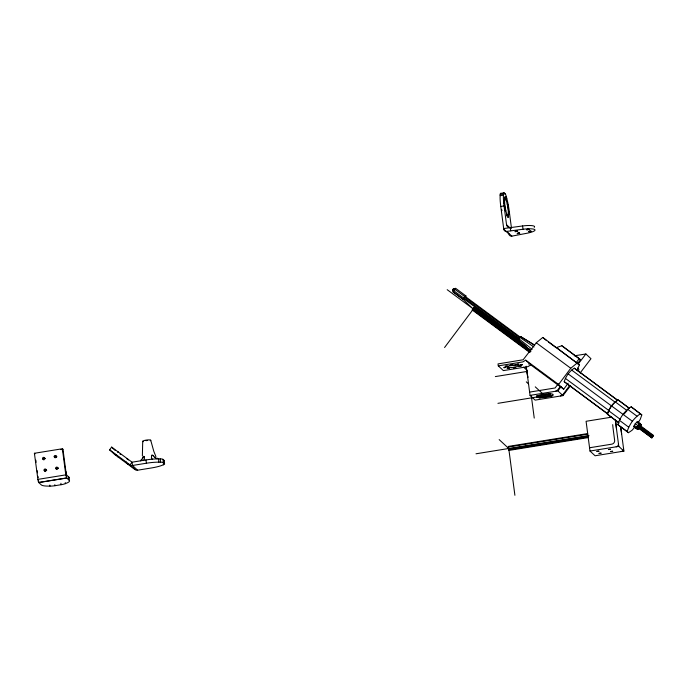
<?xml version="1.0" encoding="UTF-8"?>
<svg xmlns="http://www.w3.org/2000/svg" width="688" height="688" viewBox="0 0 688 688"><rect width="100%" height="100%" fill="white"/><g stroke="black" fill="none" stroke-linecap="round" stroke-linejoin="round"><path stroke-width="1.03" d="M516.129 231.211L517.307 231.03M518.253 233.155L519.431 233M529.855 231.374L531.446 231.443L528.797 231.839L529.872 231.134L529.063 231.357M151.566 456.178L151.566 456.127A6.545 4.979 15.9 0 1 151.627 455.774L151.962 454.992L152.676 455.181A2.227 1.514 43.2 0 1 152.874 455.37M508.871 233.946L503.771 229.216L500.778 206.46A16.865 2.563 80.8 0 1 500.133 195.659L500.202 194.472A6.742 1.023 80.8 0 1 500.795 193.337L504.089 192.803L505.207 193.835A6.742 1.023 80.8 0 1 506.308 196.544L506.755 198.23A16.865 2.563 80.8 0 1 509.163 210.657L511.502 228.425M510.186 228.115L506.549 224.735L504.072 205.927A16.865 2.563 80.8 0 1 503.418 195.125L503.496 193.939A6.742 1.023 80.8 0 1 504.089 192.803M527.739 229.405L529.33 229.457L527.111 229.938L526.621 229.801L527.756 229.19L526.939 229.388M142.373 455.912L142.717 441.309M503.797 201.3C504.089 205.953 502.954 199.21 504.201 203.777M504.399 208.421L505.087 210.511M501.801 210.648L501.707 209.53M507.993 205.196C508.303 209.883 507.168 203.141 508.398 207.673M508.595 212.317L508.888 214.106L508.931 211.921L509.266 214.398L508.681 212.351M505.147 210.459L504.734 208.025L504.476 208.438M636.95 428.564L637.011 427.145L639.092 424.367L639.995 423.756L641.328 424.797L640.949 425.898L639.943 425.158M653.6 435.53L651.846 437.878L638.679 428.151L639.204 426.637L640.27 425.648L653.428 435.366L651.846 437.878M564.203 381.659C565.863 376.233 569.475 371.202 574.308 368.175L617.738 400.261C612.905 403.288 609.301 408.319 607.642 413.755L564.203 381.659L607.762 414.03M618.572 422.664L607.298 414.133C609.069 408.38 612.888 403.039 618.013 399.831L629.107 408.027M634.31 427.704L632.048 430.284L628.462 432.718L617.807 424.599C620.008 417.435 624.764 410.779 631.145 406.789L641.801 414.898L640.296 419.267L638.163 422.621M628.462 432.718L627.172 431.522C629.374 424.358 634.13 417.702 640.519 413.712M637.767 428.194L636.735 428.891L633.751 426.62L635.265 423.67L637.595 421.486L640.58 423.765L640.141 425.021M636.735 428.891L636.804 427.291L637.879 425.597L640.21 423.421L640.58 423.765M641.001 424.496L638.954 426.405L637.948 429.303L638.86 428.684L637.862 427.936M526.965 347.397L473.783 308.104C471.091 313.926 473.611 306.315 474.109 308.473M508.449 207.647L508.062 205.205M142.872 457.812L142.115 459.481M454.218 288.848L453.168 289.467L453.667 290.121C452.05 291.299 454.931 287.524 454.123 289.502M463.531 298.549L465.148 296.399L520.377 337.232L519.56 337.559L518.761 339.39L463.531 298.549L464.34 298.239M520.575 337.309L520.524 336.466L518.107 339.709L522.123 343.26M453.108 290.327L453.229 289.063L454.355 288.977M464.288 298.652L463.291 299.469L452.962 291.781L454.596 289.089L455.594 288.272L465.922 295.96L465.372 297.207M463.291 299.469L463.514 297.93L465.595 295.659L465.922 295.96M577.034 370.282L579.382 364.889L542.789 337.447L536.27 342.779L523.164 359.764L498.026 363.909L498.284 365.878L503.384 370.608L527.937 366.635L530.792 364.889L563.704 389.21L568.176 383.233M143.285 456.918L143.835 456.282L144.231 456.97M517.273 231.116L516.335 231.374M519.431 233.051L517.127 233.688L519.81 233.335L517.428 233.327L518.236 232.983M452.902 290.491L454.312 288.599C456.806 289.605 451.681 291.368 453.607 291.007M473.989 307.639L474.522 308.095L472.776 310.434L472.243 309.978L473.989 307.639L526.311 346.296M504.244 203.768L503.831 201.283M518.95 365.586L516.774 366.67L512.242 367.478A5.788 1.092 -7.5 0 1 509.584 367.607A5.994 1.135 -7.5 0 1 507.778 367.401A5.917 1.118 -7.5 0 1 507.271 366.928A5.994 1.135 -7.5 0 1 508.148 366.265A5.788 1.092 -7.5 0 1 510.255 365.638L518.434 365.104A5.917 1.118 -7.5 0 1 518.967 365.595M109.624 449.814L111.645 447.114L132.053 462.198L145.968 459.945A16.865 3.191 -7.5 0 1 158.489 458.87L160.192 458.887A6.742 1.273 -7.5 0 1 162.961 459.36L164.079 460.392L164.518 463.678A6.742 1.273 -7.5 0 1 163.434 464.778L162.256 465.251A16.865 3.191 -7.5 0 1 151.498 467.952L137.583 470.205A3.371 3.268 -47.1 0 1 135.132 469.62L114.724 454.544L109.624 449.814L130.032 464.89L135.132 469.62M444.577 347.5L472.742 309.892M558.166 383.895L555.113 387.972L529.605 392.1M563.704 389.21L558.604 384.472L570.756 368.252L577.275 362.929M576.424 362.378L579.253 358.603L561.872 345.763L556.411 347.595L577.619 363.496L580.448 359.712L579.253 358.603M560.187 386.656L557.744 389.915L555.551 391.257M569.561 385.684L562.844 394.645L560.643 395.987M526.286 366.85L530.044 395.385L557.873 390.879L561.055 386.682M578.238 364.038L585.884 353.967L590.975 358.697L580.156 372.956M530.044 395.385L535.135 400.115L562.973 395.609L570.61 385.547M558.604 384.472L525.701 360.159L522.846 361.905L498.284 365.878M624.059 414.047L627.078 410.616L615.132 401.792M528.788 364.167L529.218 363.728M453.246 290.456L453.168 289.467M638.679 428.151L640.27 425.648M515.269 365.672L514.254 365.483M38.562 480.938L38.786 482.572L66.753 478.048L62.969 449.316L62.367 448.757L34.4 453.28L38.107 480.903L38.614 482.417L41.314 484.928A16.865 3.191 -7.5 0 0 48.263 486.115L49.966 486.124A6.742 1.273 -7.5 0 0 54.971 485.702L61.103 484.705A6.742 1.273 -7.5 0 0 65.412 483.63L66.59 483.148A16.865 3.191 -7.5 0 0 69.29 480.405L68.86 477.119L66.925 475.322A3.371 0.516 80.8 0 1 65.893 471.478M517.806 364.262L511.975 365.509A5.788 1.092 -7.5 0 1 509.326 365.638M146.011 440.664L147.619 440.483M526.956 229.482L528.952 229.19L527.748 229.13M516.12 231.048L515.286 231.297L517.694 231.34L514.994 231.701L516.301 231.263M529.055 231.443L531.076 231.159L529.872 231.099M500.202 194.472L503.496 193.939M503.969 194.042L505.207 193.835M500.133 195.659L503.418 195.125M505.276 196.716L506.308 196.544M505.112 198.497L506.755 198.23M500.778 206.46L504.072 205.927M503.685 228.554L522.579 225.956A12.083 2.288 -7.5 0 1 534.258 227.332M503.771 229.216A2.7 2.614 -47.1 0 0 506.755 231.409L523.009 229.242L522.579 225.956M508.914 234.178A2.7 2.614 -47.1 0 0 511.846 236.147L527.257 233.189A12.083 2.288 -7.5 0 0 534.843 229.646A12.083 2.288 -7.5 0 0 523.009 229.25M574.299 355.842L585.884 353.967M495.343 376.585L527.017 371.451M60.897 449.651L62.969 449.316M497.931 403.331L550.589 394.766M37.84 479.39L65.807 474.866L62.367 448.757M164.518 463.678L163.4 462.646A6.742 1.273 -7.5 0 0 160.622 462.164L158.919 462.155A16.865 3.191 -7.5 0 0 146.406 463.222L132.483 465.475A3.371 3.268 -47.1 0 1 130.032 464.89L132.053 462.198L132.483 465.475L137.583 470.205M38.666 482.469L66.633 477.936L69.29 480.405M611.795 417.126L586.081 421.288L589.994 451.044L595.094 455.774L623.896 451.113L620.671 426.672M587.655 433.578L508.329 446.417L508.475 448.851L509.094 450.391L588.421 437.551M587.672 434.257L508.458 447.08L508.871 448.103M476.01 453.788L508.742 448.49L514.899 495.291M588.825 435.71L508.552 448.705L508.965 449.728L588.188 436.906M508.475 448.851L588.859 435.839M589.564 447.759L611.787 444.164A3.371 3.268 -47.1 0 0 614.642 440.346L613.249 429.742A16.865 2.563 80.8 0 1 612.707 424.616M589.994 451.044L618.796 446.383L623.896 451.113M507.985 366.437L507.288 366.455M453.229 289.063L453.796 289.192M520.524 336.466L534.705 345.144M520.825 336.75L533.518 344.568M519.603 337.223L533.931 346.967M580.448 359.712L561.872 345.763M546.625 340.68L542.789 337.447M548.353 341.953L556.11 347.689M577.662 363.608L579.382 364.889M641.801 414.898L631.145 406.789M629.288 408.354L618.013 399.831M617.016 399.909L574.308 368.175M627.559 409.222L636.925 416.145M536.27 342.779L570.756 368.252M571.59 370.015L615.02 402.11M641.328 424.797L639.995 423.756M636.563 422.191L639.178 424.118M639.092 424.367L640.098 425.107M454.596 289.089L464.598 296.476M639.797 425.967L652.964 435.685M464.538 296.898L519.56 337.559M611.503 405.911L632.41 421.28M568.168 373.902L611.598 405.997M453.495 289.433L454.2 289.949M635.265 423.67L638.954 426.405M639.204 426.637L652.362 436.364M463.867 297.801L518.89 338.453M453.504 290.542L463.514 297.93M638.713 427.411L651.871 437.138M641.629 429.647L644.914 432.081M649.025 435.117L652.319 437.551M638.516 427.996L651.674 437.714M637.011 427.145L638.008 427.893M634.19 425.365L636.804 427.291M452.962 291.781L462.964 299.168M474.522 308.095L519.982 341.687M636.624 428.254L637.948 429.303M528.685 348.67L530.396 349.934M633.751 426.62L636.366 428.547M473 308.714L530.474 351.181M447.191 289.691L473.378 309.032L463.815 300.149M472.622 309.66L530.095 352.127M565.338 378.357L608.777 410.452M608.51 410.624L620.456 419.456M472.243 309.978L529.717 352.437M619.312 420.23L628.677 427.153M607.298 414.133L619.243 422.965M617.807 424.599L627.172 431.522M120.572 454.424L120.065 453.985L120.675 454.441M127.641 463.772C130.066 465.681 125.44 462.104 127.633 463.832M118.241 452.231L117.502 451.698L118.319 452.291M125.526 461.803C127.968 463.712 123.29 460.126 125.594 461.923M518.606 338.565L532.168 349.315M518.107 339.709L531.067 351.147M525.856 346.554L529.579 349.831M506.755 231.409L511.846 236.147M577.499 368.046L578.617 369.086A6.742 1.625 -53.5 0 1 578.281 371.451M525.701 360.159L530.792 364.889M557.873 390.879L562.973 395.609M523.663 367.186L527.343 370.6M535.264 386.854L545.876 396.675M526.294 381.857L528.461 383.87M499.17 439.606L508.742 448.49M111.645 447.114L115.283 450.494M56.218 456.333L56.82 456.892M54.214 456.66L54.808 457.219M57.749 467.943L58.351 468.502M55.737 468.27L56.339 468.82M44.582 458.217L45.184 458.776M42.579 458.543L43.181 459.102M34.4 453.28L35.002 453.839M46.113 469.827L46.715 470.386M44.109 470.153L44.703 470.704M66.633 477.936L65.807 474.866M154.714 457.443L153.553 456.084A8.11 3.13 45.5 0 0 153.286 455.92M501.715 210.674L501.432 209.479M453.022 289.338L453.332 289.811M155.918 456.574L153.777 451.259L150.724 440.225M151.609 457.142L151.566 456.591A8.944 6.828 -4.2 0 1 151.489 456.187M615.296 419.818L618.796 446.383M510.702 230.772L510.272 227.487A3.371 3.268 -47.1 0 1 506.549 224.735M531.299 395.746L534.241 418.089M162.961 459.36L163.4 462.646M163.305 463.755L163.434 464.778M160.192 458.887L160.622 462.164M158.489 458.87L158.919 462.155M145.968 459.945L146.406 463.222M65.274 482.598L65.412 483.63M60.914 483.268L61.103 484.705M54.834 484.67L54.971 485.702M49.828 485.1L49.966 486.124M35.836 460.177L36.111 462.284M37.221 470.73L37.505 472.845M509 448.765L509.094 450.391M144.317 457.761L144.308 458.328A7.482 5.513 8.7 0 1 143.431 460.633M616.534 429.209A16.865 2.563 80.8 0 1 615.837 420.531M620.576 427.446A16.865 2.563 80.8 0 1 621.634 433.939M618.452 443.751A2.7 2.614 -47.1 0 1 616.164 446.804M623.543 448.49A2.7 2.614 -47.1 0 1 621.264 451.543M164.079 460.392A6.742 1.273 -7.5 0 1 163.761 461.123M143.551 441.67A4.051 0.765 -7.5 0 1 143.861 440.621A4.051 0.765 -7.5 0 1 149.124 439.873A4.051 0.765 -7.5 0 1 150.251 440.724M144.42 457.322A8.944 6.656 -20.4 0 1 144.489 457.726M144.368 456.892A6.545 4.481 -40.5 0 1 144.454 457.228M142.932 457.322A4.326 1.797 -67.8 0 1 143.181 456.798M142.777 457.761A8.11 1.367 -66.6 0 1 142.889 457.494M141.522 459.154A8.342 5.298 -70.3 0 1 140.619 460.865M156.554 458.733A8.342 3.81 56.1 0 1 154.903 457.073M152.788 455.465A4.326 2.46 43.6 0 1 153.14 455.826M152.358 459.292A7.482 5.065 -42.3 0 1 151.394 457.357M157.569 458.741A8.867 3.939 44.5 0 1 156.95 458.019M68.86 477.119A16.865 3.191 -7.5 0 1 68.559 478.564M54.859 457.296A4.051 0.765 -7.5 0 1 56.115 457.511M45.752 471.555A1.032 0.998 -47.1 0 1 44.763 470.222A1.032 0.998 -47.1 0 1 46.406 469.792M43.937 459.928A1.032 0.998 -47.1 0 1 43.378 458.346A1.032 0.998 -47.1 0 1 45.064 458.414M55.195 457.873A1.032 0.998 -47.1 0 1 55.195 456.273A1.032 0.998 -47.1 0 1 56.743 456.617M56.812 469.543A1.032 0.998 -47.1 0 1 56.571 468.029A1.032 0.998 -47.1 0 1 58.11 467.978M38.184 477.575A3.371 0.516 80.8 0 1 37.96 476.302M504.596 201.894A5.65 0.86 80.8 0 1 504.201 200.518A10.458 1.591 80.8 0 0 505.594 211.078A5.564 0.843 80.8 0 1 505.697 210.098M506.772 215.378A10.458 1.591 80.8 0 0 508.57 216.978A6.089 0.929 80.8 0 1 508.174 215.086M504.416 197.516A10.458 1.591 80.8 0 1 506.239 199.271A6.192 0.937 80.8 0 0 506.291 200.604M506.703 213.796A6.123 0.929 80.8 0 1 506.764 215.232M508.337 212.472A5.384 0.817 80.8 0 1 508.767 213.916A10.458 1.591 80.8 0 0 507.409 203.614A5.478 0.834 80.8 0 1 507.305 204.491M504.459 197.697A6.218 0.946 80.8 0 1 504.751 199.107M528.1 377.316A8.6 1.307 80.8 0 1 526.217 366.231M507.305 366.042L505.155 366.351L507.305 366.042M518.933 364.158L516.783 364.468L518.933 364.158M521.057 366.128L518.907 366.437L521.057 366.128M509.421 368.011L507.271 368.321L509.421 368.011M536.958 395.781L538.962 395.531L536.958 395.781M539.074 397.75L541.078 397.501L539.074 397.75M548.594 393.897L550.598 393.648L548.594 393.897M550.71 395.867L552.713 395.617L550.71 395.867M503.934 367.667L505.835 367.435L503.934 367.667M520.386 365.001L522.295 364.769L520.386 365.001M596.917 451.44L598.921 451.19L596.917 451.44M599.042 453.409L601.037 453.16L599.042 453.409M608.553 449.556L610.557 449.307L608.553 449.556M610.669 451.526L612.673 451.276L610.669 451.526M512.689 364.692L510.522 365.001L512.689 364.692M515.682 367.478L513.523 367.788L515.682 367.478M128.389 459.782L126.988 458.698L128.381 459.756M115.455 454.381L117.063 455.602L115.481 454.398M117.571 456.35L119.187 457.572L117.631 456.385M540.407 397.664A8.428 1.591 -7.5 0 0 553.195 394.731A8.428 1.591 -7.5 0 0 540.906 394.817A8.428 1.591 -7.5 0 0 540.407 397.664M45.296 470.979A1.032 0.998 -47.1 0 0 45.881 469.302A1.032 0.998 -47.1 0 0 44.152 469.68A1.032 0.998 -47.1 0 0 45.296 470.979M43.765 459.369A1.032 0.998 -47.1 0 0 44.35 457.692A1.032 0.998 -47.1 0 0 42.622 458.07A1.032 0.998 -47.1 0 0 43.765 459.369M55.401 457.486A1.032 0.998 -47.1 0 0 55.986 455.809A1.032 0.998 -47.1 0 0 54.257 456.187A1.032 0.998 -47.1 0 0 55.401 457.486M56.932 469.096A1.032 0.998 -47.1 0 0 57.508 467.419A1.032 0.998 -47.1 0 0 55.788 467.797A1.032 0.998 -47.1 0 0 56.932 469.096M541.731 397.053A5.9 1.118 -7.5 0 0 550.684 394.998A5.9 1.118 -7.5 0 0 542.075 395.058A5.9 1.118 -7.5 0 0 541.731 397.053M504.631 202.573A8.6 1.307 80.8 0 0 507.753 215.593A8.6 1.307 80.8 0 0 507.004 203.149A8.6 1.307 80.8 0 0 504.631 202.573"/></g></svg>
